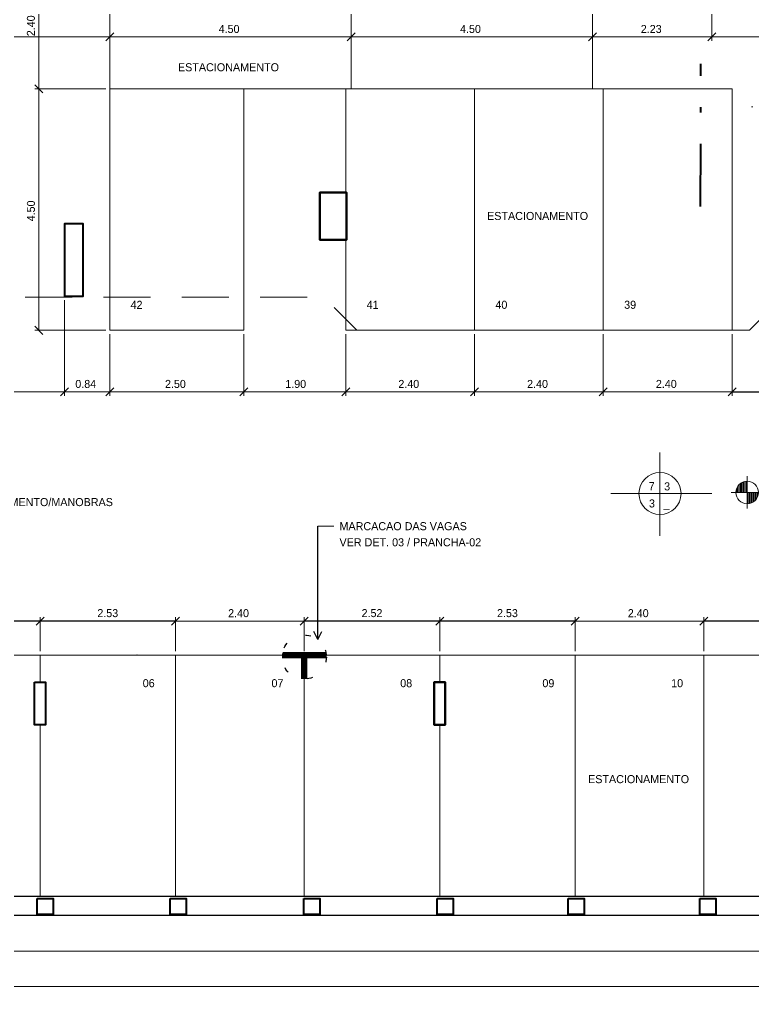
# Model space of a CAD drawing. Header units: metres. Extents: x -5.3 to 83.9, y -21.1 to 42.
# Drawn here: x 15.48 to 29.17, y 0.6 to 18.7 of the extents above; entities that cross this region are included whole.
import ezdxf
from ezdxf.enums import TextEntityAlignment as Align

# ---------------------------------------------------------------- set-up
doc = ezdxf.new("R2010")
doc.units = ezdxf.units.M
doc.header["$MEASUREMENT"] = 0
for name, pattern in [('DGN Style 1', [0.87779, 0.001461, -0.87633]), ('DGN Style 2', [1.46055, 0.87633, -0.58422]), ('DGN Style 4', [2.33834, 1.16844, -0.58422, 0.001461, -0.58422])]:
    doc.linetypes.add(name, pattern=pattern)
doc.layers.add('CONFIRMAR', color=220, linetype='Continuous')
for name, color, linetype, lineweight in [('Level 19', 7, 'Continuous', 0), ('Level 2', 7, 'Continuous', 0), ('Level 23', 7, 'Continuous', 0), ('Level 24', 7, 'Continuous', 0), ('Level 28', 7, 'Continuous', 0), ('Level 41', 7, 'Continuous', 0), ('Level 42', 7, 'Continuous', 0), ('Level 7', 7, 'Continuous', 0), ('Level 8', 7, 'Continuous', 0)]:
    doc.layers.add(name, color=color, linetype=linetype, lineweight=lineweight)
doc.styles.add('Style-CIVIL', font='CIVIL.shx')
doc.styles.add('Style-INTL_ENGINEERING', font='INTL_ENGINEERING.shx')
doc.dimstyles.get("Standard").update_dxf_attribs({"dimtxt": 0.18, "dimasz": 0.18, "dimexe": 0.18, "dimexo": 0.0625, "dimgap": 0.09, "dimtad": 0, "dimtih": 1, "dimtoh": 1, "dimdec": 4, "dimzin": 1, "dimdsep": 46, "dimtxsty": 'Standard', "dimcen": 0, "dimadec": 0, "dimazin": 0, "dimtfac": 1, "dimtdec": 4, "dimtofl": 0, "dimtmove": 0, "dimatfit": 3, "dimfxl": 0, "dimtolj": 1, "dimtzin": 1, "dimarcsym": 0})

# ---------------------------------------------------------------- blocks, each defined once
blk = doc.blocks.new('_Oblique')
at = {"color": 0, "linetype": 'ByBlock', "lineweight": -2}
blk.add_line((0.5, 0.5), (-0.5, -0.5), dxfattribs=at)
blk = doc.blocks.new('*D21')
at = {"layer": 'Defpoints', "color": 0, "linetype": 'Continuous', "lineweight": 13}
for p in [(28.241, 7.489), (28.241, 6.857), (30.765, 6.857)]:
    blk.add_point(p, dxfattribs=at)
at = {"layer": 'Level 23', "color": 2, "linetype": 'Continuous', "lineweight": 0}
for p, q in [((28.241, 6.931), (28.241, 7.563)), ((30.765, 6.931), (30.765, 7.563))]:
    blk.add_line(p, q, dxfattribs=at)
at = {"layer": 'Level 23', "color": 0, "linetype": 'Continuous', "lineweight": -2}
blk.add_line((30.765, 7.489), (28.241, 7.489), dxfattribs=at)
at = {"layer": 'Level 23', "color": 0, "linetype": 'Continuous', "lineweight": -2, "xscale": 0.14925, "yscale": 0.14925, "zscale": 0.14925, "rotation": 180}
blk.add_blockref('_Oblique', (28.241, 7.489), dxfattribs=at)
at = {"layer": 'Level 23', "color": 0, "linetype": 'Continuous', "lineweight": -2, "xscale": 0.14925, "yscale": 0.14925, "zscale": 0.14925}
blk.add_blockref('_Oblique', (30.765, 7.489), dxfattribs=at)
at = {"layer": 'Level 23', "color": 0, "linetype": 'Continuous', "lineweight": 0, "insert": (29.503, 7.638), "char_height": 0.1492, "attachment_point": 5, "style": 'Style-INTL_ENGINEERING'}
blk.add_mtext('2.52', dxfattribs=at)
blk = doc.blocks.new('*D22')
at = {"layer": 'Defpoints'}
for p in [(25.841, 7.489), (27.041, 7.489), (25.841, 6.857), (28.241, 6.857)]:
    blk.add_point(p, dxfattribs=at)
at = {"layer": 'Level 23', "color": 2, "linetype": 'Continuous', "lineweight": 0}
for p, q in [((25.767, 7.414), (25.916, 7.564)), ((25.841, 6.931), (25.841, 7.563)), ((28.241, 7.489), (25.841, 7.489)), ((28.316, 7.564), (28.167, 7.414)), ((28.241, 6.931), (28.241, 7.563))]:
    blk.add_line(p, q, dxfattribs=at)
at = {"layer": 'Level 23', "color": 2, "linetype": 'Continuous', "lineweight": 0, "style": 'Style-INTL_ENGINEERING'}
blk.add_text('2.40', height=0.1492, dxfattribs=at).set_placement((26.822, 7.638), align=Align.MIDDLE_LEFT)
blk = doc.blocks.new('*D23')
at = {"layer": 'Defpoints', "color": 0, "linetype": 'Continuous', "lineweight": 13}
for p in [(23.315, 7.489), (23.315, 6.857), (25.841, 6.857)]:
    blk.add_point(p, dxfattribs=at)
at = {"layer": 'Level 23', "color": 2, "linetype": 'Continuous', "lineweight": 0}
for p, q in [((23.315, 6.931), (23.315, 7.563)), ((25.841, 6.931), (25.841, 7.563))]:
    blk.add_line(p, q, dxfattribs=at)
at = {"layer": 'Level 23', "color": 0, "linetype": 'Continuous', "lineweight": -2}
blk.add_line((25.841, 7.489), (23.315, 7.489), dxfattribs=at)
at = {"layer": 'Level 23', "color": 0, "linetype": 'Continuous', "lineweight": -2, "xscale": 0.14925, "yscale": 0.14925, "zscale": 0.14925, "rotation": 180}
blk.add_blockref('_Oblique', (23.315, 7.489), dxfattribs=at)
at = {"layer": 'Level 23', "color": 0, "linetype": 'Continuous', "lineweight": -2, "xscale": 0.14925, "yscale": 0.14925, "zscale": 0.14925}
blk.add_blockref('_Oblique', (25.841, 7.489), dxfattribs=at)
at = {"layer": 'Level 23', "color": 0, "linetype": 'Continuous', "lineweight": 0, "insert": (24.578, 7.638), "char_height": 0.1492, "attachment_point": 5, "style": 'Style-INTL_ENGINEERING'}
blk.add_mtext('2.53', dxfattribs=at)
blk = doc.blocks.new('*D24')
at = {"layer": 'Defpoints', "color": 0, "linetype": 'Continuous', "lineweight": 13}
for p in [(20.791, 7.489), (20.791, 6.857), (23.315, 6.857)]:
    blk.add_point(p, dxfattribs=at)
at = {"layer": 'Level 23', "color": 2, "linetype": 'Continuous', "lineweight": 0}
for p, q in [((20.791, 6.931), (20.791, 7.563)), ((23.315, 6.931), (23.315, 7.563))]:
    blk.add_line(p, q, dxfattribs=at)
at = {"layer": 'Level 23', "color": 0, "linetype": 'Continuous', "lineweight": -2}
blk.add_line((23.315, 7.489), (20.791, 7.489), dxfattribs=at)
at = {"layer": 'Level 23', "color": 0, "linetype": 'Continuous', "lineweight": -2, "xscale": 0.14925, "yscale": 0.14925, "zscale": 0.14925, "rotation": 180}
blk.add_blockref('_Oblique', (20.791, 7.489), dxfattribs=at)
at = {"layer": 'Level 23', "color": 0, "linetype": 'Continuous', "lineweight": -2, "xscale": 0.14925, "yscale": 0.14925, "zscale": 0.14925}
blk.add_blockref('_Oblique', (23.315, 7.489), dxfattribs=at)
at = {"layer": 'Level 23', "color": 0, "linetype": 'Continuous', "lineweight": 0, "insert": (22.053, 7.638), "char_height": 0.1492, "attachment_point": 5, "style": 'Style-INTL_ENGINEERING'}
blk.add_mtext('2.52', dxfattribs=at)
blk = doc.blocks.new('*D25')
at = {"layer": 'Defpoints'}
for p in [(18.391, 7.489), (19.591, 7.489), (18.391, 6.857), (20.791, 6.857)]:
    blk.add_point(p, dxfattribs=at)
at = {"layer": 'Level 23', "color": 2, "linetype": 'Continuous', "lineweight": 0}
for p, q in [((18.317, 7.414), (18.466, 7.564)), ((18.391, 6.931), (18.391, 7.563)), ((20.791, 7.489), (18.391, 7.489)), ((20.866, 7.564), (20.717, 7.414)), ((20.791, 6.931), (20.791, 7.563))]:
    blk.add_line(p, q, dxfattribs=at)
at = {"layer": 'Level 23', "color": 2, "linetype": 'Continuous', "lineweight": 0, "style": 'Style-INTL_ENGINEERING'}
blk.add_text('2.40', height=0.1492, dxfattribs=at).set_placement((19.372, 7.638), align=Align.MIDDLE_LEFT)
blk = doc.blocks.new('*D26')
at = {"layer": 'Defpoints', "color": 0, "linetype": 'Continuous', "lineweight": 13}
for p in [(15.865, 7.489), (15.865, 6.857), (18.391, 6.857)]:
    blk.add_point(p, dxfattribs=at)
at = {"layer": 'Level 23', "color": 2, "linetype": 'Continuous', "lineweight": 0}
for p, q in [((15.865, 6.931), (15.865, 7.563)), ((18.391, 6.931), (18.391, 7.563))]:
    blk.add_line(p, q, dxfattribs=at)
at = {"layer": 'Level 23', "color": 0, "linetype": 'Continuous', "lineweight": -2}
blk.add_line((18.391, 7.489), (15.865, 7.489), dxfattribs=at)
at = {"layer": 'Level 23', "color": 0, "linetype": 'Continuous', "lineweight": -2, "xscale": 0.14925, "yscale": 0.14925, "zscale": 0.14925, "rotation": 180}
blk.add_blockref('_Oblique', (15.865, 7.489), dxfattribs=at)
at = {"layer": 'Level 23', "color": 0, "linetype": 'Continuous', "lineweight": -2, "xscale": 0.14925, "yscale": 0.14925, "zscale": 0.14925}
blk.add_blockref('_Oblique', (18.391, 7.489), dxfattribs=at)
at = {"layer": 'Level 23', "color": 0, "linetype": 'Continuous', "lineweight": 0, "insert": (17.128, 7.638), "char_height": 0.1492, "attachment_point": 5, "style": 'Style-INTL_ENGINEERING'}
blk.add_mtext('2.53', dxfattribs=at)
blk = doc.blocks.new('*D27')
at = {"layer": 'Defpoints', "color": 0, "linetype": 'Continuous', "lineweight": 13}
for p in [(13.341, 7.489), (13.341, 6.857), (15.865, 6.857)]:
    blk.add_point(p, dxfattribs=at)
at = {"layer": 'Level 23', "color": 2, "linetype": 'Continuous', "lineweight": 0}
for p, q in [((13.341, 6.931), (13.341, 7.563)), ((15.865, 6.931), (15.865, 7.563))]:
    blk.add_line(p, q, dxfattribs=at)
at = {"layer": 'Level 23', "color": 0, "linetype": 'Continuous', "lineweight": -2}
blk.add_line((15.865, 7.489), (13.341, 7.489), dxfattribs=at)
at = {"layer": 'Level 23', "color": 0, "linetype": 'Continuous', "lineweight": -2, "xscale": 0.14925, "yscale": 0.14925, "zscale": 0.14925, "rotation": 180}
blk.add_blockref('_Oblique', (13.341, 7.489), dxfattribs=at)
at = {"layer": 'Level 23', "color": 0, "linetype": 'Continuous', "lineweight": -2, "xscale": 0.14925, "yscale": 0.14925, "zscale": 0.14925}
blk.add_blockref('_Oblique', (15.865, 7.489), dxfattribs=at)
at = {"layer": 'Level 23', "color": 0, "linetype": 'Continuous', "lineweight": 0, "insert": (14.603, 7.638), "char_height": 0.1492, "attachment_point": 5, "style": 'Style-INTL_ENGINEERING'}
blk.add_mtext('2.52', dxfattribs=at)
blk = doc.blocks.new('*D47')
at = {"layer": 'Defpoints'}
for p in [(1.925, 2.007), (59.296, 2.007), (1.925, 0.679), (30.61, 0.679)]:
    blk.add_point(p, dxfattribs=at)
at = {"layer": 'Level 23', "color": 2, "linetype": 'Continuous', "lineweight": 0}
for p, q in [((1.925, 1.932), (1.925, 0.605)), ((59.296, 1.932), (59.296, 0.605)), ((1.85, 0.605), (2, 0.754)), ((59.371, 0.754), (59.221, 0.605)), ((59.296, 0.679), (1.925, 0.679))]:
    blk.add_line(p, q, dxfattribs=at)
at = {"layer": 'Level 23', "color": 2, "linetype": 'Continuous', "lineweight": 0, "style": 'Style-INTL_ENGINEERING'}
blk.add_text('57.37', height=0.1492, dxfattribs=at).set_placement((30.331, 0.828), align=Align.MIDDLE_LEFT)
blk = doc.blocks.new('*D49')
at = {"layer": 'Defpoints'}
for p in [(2.275, 2.007), (58.946, 2.007), (2.275, 1.338), (30.61, 1.338)]:
    blk.add_point(p, dxfattribs=at)
at = {"layer": 'Level 23', "color": 2, "linetype": 'Continuous', "lineweight": 0}
for p, q in [((2.275, 1.932), (2.275, 1.264)), ((58.946, 1.932), (58.946, 1.264)), ((2.2, 1.264), (2.35, 1.413)), ((58.946, 1.338), (2.275, 1.338)), ((59.021, 1.413), (58.871, 1.264))]:
    blk.add_line(p, q, dxfattribs=at)
at = {"layer": 'Level 23', "color": 2, "linetype": 'Continuous', "lineweight": 0, "style": 'Style-INTL_ENGINEERING'}
blk.add_text('56.67', height=0.1492, dxfattribs=at).set_placement((30.323, 1.487), align=Align.MIDDLE_LEFT)
blk = doc.blocks.new('*U87')
at = {"layer": 'Level 28', "color": 131, "linetype": 'Continuous', "lineweight": 13}
for p, q in [((-1.58, 0), (-1.58, 0.182)), ((-1.557, 0), (-1.558, 0.193)), ((-1.535, -0.001), (-1.535, 0.2)), ((-1.512, 0), (-1.512, 0.207)), ((-1.49, 0), (-1.49, 0.21)), ((-1.476, -0.3), (-1.476, 0.3)), ((-1.67, 0), (-1.67, 0.081)), ((-1.649, 0), (-1.648, 0.121)), ((-1.625, 0), (-1.625, 0.149)), ((-1.603, -0.001), (-1.602, 0.167)), ((-1.283, -0.081), (-1.283, 0)), ((-1.777, 0), (1.777, -0.001)), ((-1.464, -0.209), (-1.463, 0)), ((-1.44, -0.207), (-1.44, 0)), ((-1.418, -0.201), (-1.418, 0)), ((-1.395, -0.193), (-1.395, 0)), ((-1.373, -0.182), (-1.373, 0)), ((-1.351, -0.167), (-1.35, 0)), ((-1.328, -0.147), (-1.328, 0)), ((-1.306, -0.12), (-1.306, 0))]:
    blk.add_line(p, q, dxfattribs=at)
blk.add_circle((-1.477, -0.001), 0.21, dxfattribs=at)
at = {"layer": 'Level 28', "color": 131, "linetype": 'Continuous', "lineweight": 13, "style": 'Style-INTL_ENGINEERING'}
for s, height, p in [('NIVEL SUBSOLO INFERIOR', 0.14999, (1.61, 0.127)), ('-', 0.15, (-0.991, -0.146)), ('4,46m', 0.15, (-0.125, -0.137))]:
    blk.add_text(s, height=height, rotation=0.0007, dxfattribs=at).set_placement(p, align=Align.MIDDLE_RIGHT)
blk = doc.blocks.new('*D120')
at = {"layer": 'Defpoints'}
for p in [(16.32, 13.545), (10.39, 13.13), (13.355, 11.761), (16.32, 11.761)]:
    blk.add_point(p, dxfattribs=at)
at = {"layer": 'Level 23', "color": 2, "linetype": 'Continuous', "lineweight": 0}
for p, q in [((16.32, 13.47), (16.32, 11.687)), ((10.39, 13.055), (10.39, 11.687)), ((10.315, 11.686), (10.464, 11.835)), ((16.394, 11.835), (16.245, 11.686)), ((10.39, 11.761), (16.32, 11.761))]:
    blk.add_line(p, q, dxfattribs=at)
at = {"layer": 'Level 23', "color": 2, "linetype": 'Continuous', "lineweight": 0, "style": 'Style-INTL_ENGINEERING'}
blk.add_text('5.93', height=0.1492, dxfattribs=at).set_placement((13.141, 11.91), align=Align.MIDDLE_LEFT)
blk = doc.blocks.new('*D121')
at = {"layer": 'Defpoints'}
for p in [(16.32, 13.545), (17.164, 12.909), (16.742, 11.761), (17.164, 11.761)]:
    blk.add_point(p, dxfattribs=at)
at = {"layer": 'Level 23', "color": 2, "linetype": 'Continuous', "lineweight": 0}
for p, q in [((16.32, 13.47), (16.32, 11.687)), ((17.164, 12.835), (17.164, 11.687)), ((16.245, 11.686), (16.394, 11.835)), ((17.239, 11.835), (17.09, 11.686)), ((16.32, 11.761), (17.164, 11.761))]:
    blk.add_line(p, q, dxfattribs=at)
at = {"layer": 'Level 23', "color": 2, "linetype": 'Continuous', "lineweight": 0, "style": 'Style-INTL_ENGINEERING'}
blk.add_text('0.84', height=0.1492, dxfattribs=at).set_placement((16.523, 11.91), align=Align.MIDDLE_LEFT)
blk = doc.blocks.new('*D122')
at = {"layer": 'Defpoints'}
for p in [(17.164, 12.909), (19.664, 12.909), (18.414, 11.761), (19.664, 11.761)]:
    blk.add_point(p, dxfattribs=at)
at = {"layer": 'Level 23', "color": 2, "linetype": 'Continuous', "lineweight": 0}
for p, q in [((17.164, 12.835), (17.164, 11.687)), ((19.664, 12.835), (19.664, 11.687)), ((17.09, 11.686), (17.239, 11.835)), ((19.739, 11.835), (19.59, 11.686)), ((17.164, 11.761), (19.664, 11.761))]:
    blk.add_line(p, q, dxfattribs=at)
at = {"layer": 'Level 23', "color": 2, "linetype": 'Continuous', "lineweight": 0, "style": 'Style-INTL_ENGINEERING'}
blk.add_text('2.50', height=0.1492, dxfattribs=at).set_placement((18.195, 11.91), align=Align.MIDDLE_LEFT)
blk = doc.blocks.new('*D123')
at = {"layer": 'Defpoints'}
for p in [(19.664, 12.909), (21.565, 12.909), (20.614, 11.761), (21.565, 11.761)]:
    blk.add_point(p, dxfattribs=at)
at = {"layer": 'Level 23', "color": 2, "linetype": 'Continuous', "lineweight": 0}
for p, q in [((19.664, 12.835), (19.664, 11.687)), ((21.565, 12.835), (21.565, 11.687)), ((19.59, 11.686), (19.739, 11.835)), ((21.639, 11.835), (21.49, 11.686)), ((19.664, 11.761), (21.565, 11.761))]:
    blk.add_line(p, q, dxfattribs=at)
at = {"layer": 'Level 23', "color": 2, "linetype": 'Continuous', "lineweight": 0, "style": 'Style-INTL_ENGINEERING'}
blk.add_text('1.90', height=0.1492, dxfattribs=at).set_placement((20.437, 11.91), align=Align.MIDDLE_LEFT)
blk = doc.blocks.new('*D124')
at = {"layer": 'Defpoints'}
for p in [(21.565, 12.909), (23.965, 12.909), (22.765, 11.761), (23.965, 11.761)]:
    blk.add_point(p, dxfattribs=at)
at = {"layer": 'Level 23', "color": 2, "linetype": 'Continuous', "lineweight": 0}
for p, q in [((21.565, 12.835), (21.565, 11.687)), ((23.965, 12.835), (23.965, 11.687)), ((21.49, 11.686), (21.639, 11.835)), ((24.039, 11.835), (23.89, 11.686)), ((21.565, 11.761), (23.965, 11.761))]:
    blk.add_line(p, q, dxfattribs=at)
at = {"layer": 'Level 23', "color": 2, "linetype": 'Continuous', "lineweight": 0, "style": 'Style-INTL_ENGINEERING'}
blk.add_text('2.40', height=0.1492, dxfattribs=at).set_placement((22.545, 11.91), align=Align.MIDDLE_LEFT)
blk = doc.blocks.new('*D125')
at = {"layer": 'Defpoints'}
for p in [(23.965, 12.909), (26.365, 12.909), (25.165, 11.761), (26.365, 11.761)]:
    blk.add_point(p, dxfattribs=at)
at = {"layer": 'Level 23', "color": 2, "linetype": 'Continuous', "lineweight": 0}
for p, q in [((23.965, 12.835), (23.965, 11.687)), ((26.365, 12.835), (26.365, 11.687)), ((23.89, 11.686), (24.039, 11.835)), ((26.439, 11.835), (26.29, 11.686)), ((23.965, 11.761), (26.365, 11.761))]:
    blk.add_line(p, q, dxfattribs=at)
at = {"layer": 'Level 23', "color": 2, "linetype": 'Continuous', "lineweight": 0, "style": 'Style-INTL_ENGINEERING'}
blk.add_text('2.40', height=0.1492, dxfattribs=at).set_placement((24.945, 11.91), align=Align.MIDDLE_LEFT)
blk = doc.blocks.new('*D126')
at = {"layer": 'Defpoints'}
for p in [(26.365, 12.909), (28.765, 12.909), (27.565, 11.761), (28.765, 11.761)]:
    blk.add_point(p, dxfattribs=at)
at = {"layer": 'Level 23', "color": 2, "linetype": 'Continuous', "lineweight": 0}
for p, q in [((26.365, 12.835), (26.365, 11.687)), ((28.765, 12.835), (28.765, 11.687)), ((26.29, 11.686), (26.439, 11.835)), ((28.839, 11.835), (28.69, 11.686)), ((26.365, 11.761), (28.765, 11.761))]:
    blk.add_line(p, q, dxfattribs=at)
at = {"layer": 'Level 23', "color": 2, "linetype": 'Continuous', "lineweight": 0, "style": 'Style-INTL_ENGINEERING'}
blk.add_text('2.40', height=0.1492, dxfattribs=at).set_placement((27.345, 11.91), align=Align.MIDDLE_LEFT)
blk = doc.blocks.new('*D127')
at = {"layer": 'Defpoints', "color": 0, "linetype": 'Continuous', "lineweight": 13}
for p in [(28.765, 12.909), (31, 12.909), (31, 11.761)]:
    blk.add_point(p, dxfattribs=at)
at = {"layer": 'Level 23', "color": 2, "linetype": 'Continuous', "lineweight": 0}
for p, q in [((28.765, 12.835), (28.765, 11.687)), ((31, 12.835), (31, 11.687))]:
    blk.add_line(p, q, dxfattribs=at)
at = {"layer": 'Level 23', "color": 0, "linetype": 'Continuous', "lineweight": -2}
blk.add_line((28.765, 11.761), (31, 11.761), dxfattribs=at)
at = {"layer": 'Level 23', "color": 0, "linetype": 'Continuous', "lineweight": -2, "xscale": 0.14925, "yscale": 0.14925, "zscale": 0.14925, "rotation": 180}
blk.add_blockref('_Oblique', (28.765, 11.761), dxfattribs=at)
at = {"layer": 'Level 23', "color": 0, "linetype": 'Continuous', "lineweight": -2, "xscale": 0.14925, "yscale": 0.14925, "zscale": 0.14925}
blk.add_blockref('_Oblique', (31, 11.761), dxfattribs=at)
at = {"layer": 'Level 23', "color": 0, "linetype": 'Continuous', "lineweight": 0, "insert": (29.882, 11.91), "char_height": 0.1492, "attachment_point": 5, "style": 'Style-INTL_ENGINEERING'}
blk.add_mtext('2.24', dxfattribs=at)
blk = doc.blocks.new('*D184')
at = {"layer": 'Defpoints'}
for p in [(28.39, 19.389), (32.64, 19.389), (28.39, 18.377), (30.515, 18.377)]:
    blk.add_point(p, dxfattribs=at)
at = {"layer": 'Level 23', "color": 2, "linetype": 'Continuous', "lineweight": 0}
for p, q in [((28.39, 19.315), (28.39, 18.302)), ((32.64, 19.315), (32.64, 18.302)), ((28.315, 18.302), (28.464, 18.451)), ((32.64, 18.377), (28.39, 18.377)), ((32.714, 18.451), (32.565, 18.302))]:
    blk.add_line(p, q, dxfattribs=at)
at = {"layer": 'Level 23', "color": 2, "linetype": 'Continuous', "lineweight": 0, "style": 'Style-INTL_ENGINEERING'}
blk.add_text('4.25', height=0.1492, dxfattribs=at).set_placement((30.302, 18.525), align=Align.MIDDLE_LEFT)
blk = doc.blocks.new('*D185')
at = {"layer": 'Defpoints'}
for p in [(28.39, 19.389), (26.164, 18.377), (27.277, 18.377), (26.164, 17.409)]:
    blk.add_point(p, dxfattribs=at)
at = {"layer": 'Level 23', "color": 2, "linetype": 'Continuous', "lineweight": 0}
for p, q in [((28.39, 19.315), (28.39, 18.302)), ((26.09, 18.302), (26.239, 18.451)), ((26.164, 17.483), (26.164, 18.451)), ((28.39, 18.377), (26.164, 18.377)), ((28.464, 18.451), (28.315, 18.302))]:
    blk.add_line(p, q, dxfattribs=at)
at = {"layer": 'Level 23', "color": 2, "linetype": 'Continuous', "lineweight": 0, "style": 'Style-INTL_ENGINEERING'}
blk.add_text('2.23', height=0.1492, dxfattribs=at).set_placement((27.064, 18.525), align=Align.MIDDLE_LEFT)
blk = doc.blocks.new('*D186')
at = {"layer": 'Defpoints'}
for p in [(21.664, 18.377), (23.914, 18.377), (21.664, 17.409), (26.164, 17.409)]:
    blk.add_point(p, dxfattribs=at)
at = {"layer": 'Level 23', "color": 2, "linetype": 'Continuous', "lineweight": 0}
for p, q in [((21.59, 18.302), (21.739, 18.451)), ((21.664, 17.483), (21.664, 18.451)), ((26.164, 18.377), (21.664, 18.377)), ((26.239, 18.451), (26.09, 18.302)), ((26.164, 17.483), (26.164, 18.451))]:
    blk.add_line(p, q, dxfattribs=at)
at = {"layer": 'Level 23', "color": 2, "linetype": 'Continuous', "lineweight": 0, "style": 'Style-INTL_ENGINEERING'}
blk.add_text('4.50', height=0.1492, dxfattribs=at).set_placement((23.695, 18.525), align=Align.MIDDLE_LEFT)
blk = doc.blocks.new('*D187')
at = {"layer": 'Defpoints'}
for p in [(17.164, 18.377), (19.414, 18.377), (17.164, 17.409), (21.664, 17.409)]:
    blk.add_point(p, dxfattribs=at)
at = {"layer": 'Level 23', "color": 2, "linetype": 'Continuous', "lineweight": 0}
for p, q in [((17.09, 18.302), (17.239, 18.451)), ((17.164, 17.483), (17.164, 18.451)), ((21.664, 18.377), (17.164, 18.377)), ((21.739, 18.451), (21.59, 18.302)), ((21.664, 17.483), (21.664, 18.451))]:
    blk.add_line(p, q, dxfattribs=at)
at = {"layer": 'Level 23', "color": 2, "linetype": 'Continuous', "lineweight": 0, "style": 'Style-INTL_ENGINEERING'}
blk.add_text('4.50', height=0.1492, dxfattribs=at).set_placement((19.195, 18.525), align=Align.MIDDLE_LEFT)
blk = doc.blocks.new('*D188')
at = {"layer": 'Defpoints'}
for p in [(10.39, 18.377), (13.777, 18.377), (10.39, 17.63), (17.164, 17.409)]:
    blk.add_point(p, dxfattribs=at)
at = {"layer": 'Level 23', "color": 2, "linetype": 'Continuous', "lineweight": 0}
for p, q in [((10.315, 18.302), (10.464, 18.451)), ((10.39, 17.704), (10.39, 18.451)), ((17.164, 18.377), (10.39, 18.377)), ((17.239, 18.451), (17.09, 18.302)), ((17.164, 17.483), (17.164, 18.451))]:
    blk.add_line(p, q, dxfattribs=at)
at = {"layer": 'Level 23', "color": 2, "linetype": 'Continuous', "lineweight": 0, "style": 'Style-INTL_ENGINEERING'}
blk.add_text('6.77', height=0.1492, dxfattribs=at).set_placement((13.56, 18.525), align=Align.MIDDLE_LEFT)
blk = doc.blocks.new('*D199')
at = {"layer": 'Defpoints'}
for p in [(17.164, 19.809), (15.844, 18.609), (15.844, 17.409), (17.164, 17.409)]:
    blk.add_point(p, dxfattribs=at)
at = {"layer": 'Level 23', "color": 2, "linetype": 'Continuous', "lineweight": 0}
for p, q in [((15.769, 19.884), (15.918, 19.734)), ((17.09, 19.809), (15.769, 19.809)), ((15.844, 19.809), (15.844, 17.409)), ((15.918, 17.334), (15.769, 17.484)), ((17.09, 17.409), (15.769, 17.409))]:
    blk.add_line(p, q, dxfattribs=at)
at = {"layer": 'Level 23', "color": 2, "linetype": 'Continuous', "lineweight": 0, "style": 'Style-INTL_ENGINEERING'}
blk.add_text('2.40', height=0.1492, rotation=89.9997, dxfattribs=at).set_placement((15.695, 18.39), align=Align.MIDDLE_LEFT)
blk = doc.blocks.new('*D200')
at = {"layer": 'Defpoints'}
for p in [(17.164, 17.409), (15.843, 15.159), (15.843, 12.909), (17.164, 12.909)]:
    blk.add_point(p, dxfattribs=at)
at = {"layer": 'Level 23', "color": 2, "linetype": 'Continuous', "lineweight": 0}
for p, q in [((15.769, 17.484), (15.918, 17.334)), ((17.09, 17.409), (15.769, 17.409)), ((15.843, 17.409), (15.843, 12.909)), ((15.918, 12.834), (15.769, 12.984)), ((17.09, 12.909), (15.769, 12.909))]:
    blk.add_line(p, q, dxfattribs=at)
at = {"layer": 'Level 23', "color": 2, "linetype": 'Continuous', "lineweight": 0, "style": 'Style-INTL_ENGINEERING'}
blk.add_text('4.50', height=0.1492, rotation=89.9997, dxfattribs=at).set_placement((15.695, 14.94), align=Align.MIDDLE_LEFT)
blk = doc.blocks.new('*U226')
at = {"layer": 'Level 28', "color": 2, "linetype": 'DGN Style 4', "lineweight": 40}
blk.add_line((-0.088, 1.75), (-0.085, 4.41), dxfattribs=at)
blk = doc.blocks.new('*U228')
at = {"layer": 'Level 24', "color": 30, "linetype": 'Continuous', "lineweight": 0}
for p, q in [((-0.113, 0.896), (0.112, 0.896)), ((-0.113, 0.866), (0.112, 0.866)), ((-0.113, 0.836), (0.112, 0.836)), ((-0.113, 0.806), (0.112, 0.806)), ((-0.113, 0.776), (0.112, 0.776)), ((-0.113, 0.746), (0.112, 0.746)), ((-0.113, 0.716), (0.112, 0.716)), ((-0.113, 0.686), (0.112, 0.686)), ((-0.113, 0.656), (0.112, 0.656)), ((-0.113, 0.626), (0.112, 0.626)), ((-0.113, 0.596), (0.112, 0.596)), ((-0.113, 0.566), (0.112, 0.566)), ((-0.113, 0.536), (0.112, 0.536)), ((-0.113, 0.506), (0.112, 0.506)), ((-0.113, 0.476), (0.112, 0.476)), ((-0.112, 0.446), (0.112, 0.446)), ((-0.113, 0.416), (0.112, 0.416)), ((-0.917, 0.033), (-0.917, -0.124)), ((-0.886, 0.033), (-0.886, -0.192)), ((-0.857, 0.033), (-0.857, -0.192)), ((-0.827, 0.033), (-0.827, -0.192)), ((-0.797, 0.033), (-0.796, -0.192)), ((-0.767, 0.033), (-0.767, -0.192)), ((-0.736, 0.033), (-0.736, -0.192)), ((-0.707, 0.033), (-0.707, -0.192)), ((-0.677, 0.033), (-0.677, -0.192)), ((-0.647, 0.033), (-0.647, -0.192)), ((-0.617, 0.033), (-0.617, -0.192)), ((-0.586, 0.033), (-0.586, -0.192)), ((-0.557, 0.033), (-0.557, -0.192)), ((-0.527, 0.033), (-0.527, -0.192)), ((-0.497, 0.033), (-0.496, -0.192)), ((-0.467, 0.033), (-0.467, -0.192)), ((-0.436, 0.033), (-0.436, -0.192)), ((-0.407, 0.033), (-0.407, -0.192)), ((-0.377, 0.033), (-0.377, -0.192)), ((-0.347, 0.033), (-0.346, -0.192)), ((-0.317, 0.033), (-0.317, -0.192)), ((-0.286, 0.033), (-0.286, -0.192)), ((-0.257, 0.033), (-0.257, -0.192)), ((-0.227, 0.033), (-0.227, -0.192)), ((-0.197, 0.033), (-0.196, -0.192)), ((-0.167, 0.033), (-0.167, -0.192)), ((-0.136, 0.033), (-0.136, -0.192)), ((-0.113, 0.356), (0.112, 0.356)), ((-0.113, 0.326), (0.112, 0.326)), ((-0.113, 0.086), (0.112, 0.086)), ((-0.113, 0.056), (0.112, 0.056)), ((-0.113, 0.386), (0.112, 0.386)), ((-0.113, 0.296), (0.112, 0.296)), ((-0.113, 0.266), (0.112, 0.266)), ((-0.113, 0.236), (0.112, 0.236)), ((-0.113, 0.206), (0.112, 0.206)), ((-0.113, 0.176), (0.112, 0.176)), ((-0.113, 0.146), (0.112, 0.146)), ((-0.113, 0.116), (0.112, 0.116)), ((-0.107, 0.033), (-0.107, -0.192)), ((-0.077, 0.033), (-0.077, -0.192)), ((-0.046, 0.033), (-0.046, -0.192)), ((-0.017, 0.033), (-0.017, -0.192)), ((0.014, 0.033), (0.014, -0.192)), ((0.043, 0.033), (0.043, -0.192)), ((0.073, 0.033), (0.073, -0.192)), ((0.103, 0.033), (0.104, -0.192)), ((0.133, 0.033), (0.133, -0.192)), ((0.164, 0.033), (0.164, -0.192)), ((0.193, 0.033), (0.193, -0.192)), ((0.223, 0.033), (0.223, -0.192)), ((0.253, 0.033), (0.254, -0.192)), ((0.283, 0.033), (0.283, -0.192)), ((0.313, 0.033), (0.314, -0.192)), ((0.343, 0.033), (0.343, -0.192)), ((0.373, 0.033), (0.373, -0.192)), ((0.403, 0.033), (0.404, -0.192)), ((0.433, 0.033), (0.433, -0.192)), ((0.464, 0.033), (0.464, -0.192)), ((0.493, 0.033), (0.493, -0.192)), ((0.523, 0.033), (0.523, -0.192)), ((0.553, 0.033), (0.554, -0.192)), ((0.583, 0.033), (0.583, -0.192)), ((0.614, 0.033), (0.614, -0.192)), ((0.643, 0.033), (0.643, -0.192)), ((0.673, 0.033), (0.673, -0.192)), ((0.703, 0.033), (0.704, -0.192)), ((0.733, 0.033), (0.733, -0.192)), ((0.764, 0.033), (0.764, -0.192)), ((0.793, 0.033), (0.793, -0.192)), ((0.823, 0.033), (0.823, -0.192)), ((0.853, 0.033), (0.854, -0.192)), ((0.883, 0.033), (0.883, -0.192)), ((0.914, 0.033), (0.914, -0.145))]:
    blk.add_line(p, q, dxfattribs=at)
at = {"layer": 'Level 24', "color": 30, "linetype": 'Continuous', "lineweight": 0, "flags": 128}
for points in [[(-0.113, 0.918), (-0.113, 0.033), (0.112, 0.033), (0.112, 0.918)], [(-0.924, 0.033), (0.924, 0.033)], [(0.905, -0.192), (-0.905, -0.192)]]:
    blk.add_lwpolyline(points, dxfattribs=at)
at = {"layer": 'Level 24', "color": 7, "linetype": 'DGN Style 1', "lineweight": 30}
blk.add_circle((0, 0), 0.925, dxfattribs=at)
blk = doc.blocks.new('TerminatorOpen')
at = {"color": 0, "linetype": 'ByBlock', "lineweight": -2}
for q in [(-1, 0.5), (-1, 0), (-1, -0.5)]:
    blk.add_line((0, 0), q, dxfattribs=at)

msp = doc.modelspace()

# ---------------------------------------------------------------- linework, layer by layer
at = {"layer": 'CONFIRMAR', "linetype": 'Continuous', "lineweight": 13}
msp.add_line((27.848, 9.868), (27.849, 9.87), dxfattribs=at)
at = {"layer": 'Level 19', "color": 172, "linetype": 'Continuous', "lineweight": 0}
msp.add_line((29.15, 17.074), (29.125, 17.074), dxfattribs=at)
at = {"layer": 'Level 2', "color": 7, "linetype": 'Continuous', "lineweight": 0}
msp.add_point((17.673, 6.857), dxfattribs=at)
msp.add_point((17.673, 6.857), dxfattribs=at)
at = {"layer": 'Level 24', "color": 2, "linetype": 'Continuous', "lineweight": 13}
for p, q in [((27.42, 9.078), (27.42, 10.632)), ((26.505, 9.868), (28.388, 9.868))]:
    msp.add_line(p, q, dxfattribs=at)
at = {"layer": 'Level 24', "color": 2, "linetype": 'Continuous', "lineweight": 0}
msp.add_line((21.044, 9.259), (21.344, 9.259), dxfattribs=at)
at = {"layer": 'Level 24', "color": 2, "linetype": 'Continuous', "lineweight": 13}
msp.add_circle((27.421, 9.867), 0.392, dxfattribs=at)
at = {"layer": 'Level 41', "color": 91, "linetype": 'Continuous', "lineweight": 40, "flags": 128}
for points in [[(21.08, 15.475), (21.58, 15.475), (21.58, 14.595), (21.08, 14.595)], [(16.32, 13.545), (16.67, 13.545), (16.67, 14.895), (16.32, 14.895)], [(15.765, 6.355), (15.965, 6.355), (15.965, 5.555), (15.765, 5.555)], [(23.215, 6.355), (23.415, 6.355), (23.415, 5.555), (23.215, 5.555)]]:
    msp.add_lwpolyline(points, close=True, dxfattribs=at)
at = {"layer": 'Level 42', "color": 2, "linetype": 'Continuous', "lineweight": 40, "flags": 128}
for points in [[(21.08, 14.595), (21.58, 14.595), (21.58, 15.475), (21.08, 15.475)], [(16.67, 14.895), (16.32, 14.895), (16.32, 13.545), (16.67, 13.545)], [(15.765, 6.355), (15.965, 6.355), (15.965, 5.555), (15.765, 5.555)], [(23.415, 6.355), (23.215, 6.355), (23.215, 5.555), (23.415, 5.555)], [(15.81, 2.32), (16.11, 2.32), (16.11, 2.02), (15.81, 2.02)], [(18.291, 2.32), (18.591, 2.32), (18.591, 2.02), (18.291, 2.02)], [(20.78, 2.32), (21.08, 2.32), (21.08, 2.02), (20.78, 2.02)], [(23.265, 2.32), (23.565, 2.32), (23.565, 2.02), (23.265, 2.02)], [(25.71, 2.32), (26.01, 2.32), (26.01, 2.02), (25.71, 2.02)], [(28.165, 2.32), (28.465, 2.32), (28.465, 2.02), (28.165, 2.02)]]:
    msp.add_lwpolyline(points, close=True, dxfattribs=at)
at = {"layer": 'Level 7', "color": 7, "linetype": 'Continuous', "lineweight": 30}
msp.add_line((58.86, 2.357), (10.988, 2.357), dxfattribs=at)
at = {"layer": 'Level 7', "color": 7, "linetype": 'Continuous', "lineweight": 30, "flags": 128}
msp.add_lwpolyline([(59.296, 2.007), (1.925, 2.007), (2.314, 30.204)], dxfattribs=at)
at = {"layer": 'Level 8', "color": 7, "linetype": 'DGN Style 2', "lineweight": 0, "flags": 128}
msp.add_lwpolyline([(33.725, 21.939), (38.035, 21.939), (38.035, 22.689), (46.865, 22.689), (46.865, 21.289), (50.625, 21.289), (50.625, 14.579), (49.925, 14.579), (49.925, 14.079), (49.375, 13.529), (39.847, 13.529), (39.227, 12.909), (31.911, 12.909), (31.694, 13.126), (29.305, 13.126), (29.088, 12.909), (21.772, 12.909), (21.152, 13.529), (11.625, 13.529), (11.075, 14.079), (11.075, 14.579), (10.375, 14.579), (10.375, 21.289), (14.135, 21.289), (14.135, 22.689), (22.965, 22.689), (22.965, 21.939), (27.274, 21.939), (27.274, 26.725), (33.724, 26.725), (33.725, 21.939)], dxfattribs=at)
at = {"layer": 'Level 8', "color": 7, "linetype": 'Continuous', "lineweight": 13, "flags": 128}
for points in [[(17.164, 19.809), (17.164, 17.409), (21.664, 17.409), (21.664, 19.809)], [(21.664, 19.809), (21.664, 17.409), (26.164, 17.409), (26.164, 19.809)], [(19.664, 17.409), (17.164, 17.409), (17.164, 12.909), (19.664, 12.909)], [(23.965, 17.409), (21.565, 17.409), (21.565, 12.909), (23.965, 12.909)], [(26.365, 17.409), (23.965, 17.409), (23.965, 12.909), (26.365, 12.909)], [(28.765, 17.409), (26.365, 17.409), (26.365, 12.909), (28.765, 12.909)], [(20.791, 6.857), (18.391, 6.857), (18.391, 2.357), (20.791, 2.357)], [(28.241, 6.857), (25.841, 6.857), (25.841, 2.357), (28.241, 2.357)]]:
    msp.add_lwpolyline(points, close=True, dxfattribs=at)
for points in [[(15.865, 6.355), (15.865, 6.857), (13.341, 6.857), (13.341, 2.357), (15.865, 2.357), (15.865, 5.555)], [(15.865, 5.555), (15.865, 2.357), (18.391, 2.357), (18.391, 6.857), (15.865, 6.857), (15.865, 6.355)], [(23.315, 6.355), (23.315, 6.857), (20.791, 6.857), (20.791, 2.357), (23.315, 2.357), (23.315, 5.555)], [(23.315, 5.555), (23.315, 2.357), (25.841, 2.357), (25.841, 6.857), (23.315, 6.857), (23.315, 6.355)], [(30.765, 6.355), (30.765, 6.857), (28.241, 6.857), (28.241, 2.357), (30.765, 2.357), (30.765, 5.555)]]:
    msp.add_lwpolyline(points, dxfattribs=at)

# ---------------------------------------------------------------- block references
at = {"layer": 'Level 24', "color": 7, "linetype": 'DGN Style 1', "lineweight": 30, "xscale": 0.4443999482362004, "yscale": 0.4443999482362004, "zscale": 0.4443999482362004, "rotation": 180.0024014828878}
msp.add_blockref('*U228', (20.791, 6.821), dxfattribs=at)
at = {"layer": 'Level 28', "color": 2, "linetype": 'Continuous', "lineweight": 30}
msp.add_blockref('*U226', (28.267, 13.464), dxfattribs=at)
at = {"layer": 'Level 28', "color": 131, "linetype": 'Continuous', "lineweight": 13}
msp.add_blockref('*U87', (30.522, 9.889), dxfattribs=at)

# ---------------------------------------------------------------- texts
at = {"layer": 'Level 24', "color": 2, "linetype": 'Continuous', "lineweight": 13, "style": 'Style-INTL_ENGINEERING'}
for s, p in [('7', (27.211, 9.93)), ('3', (27.499, 9.926)), ('3', (27.216, 9.608)), ('_', (27.486, 9.608))]:
    msp.add_text(s, height=0.15, dxfattribs=at).set_placement(p)
at = {"layer": 'Level 24', "color": 2, "linetype": 'Continuous', "lineweight": 13, "char_height": 0.15}
for s, insert, attachment_point, line_spacing_factor, style in [('ESTACIONAMENTO\\P', (19.378, 17.81), 5, 1.200006, 'Style-INTL_ENGINEERING'), ('ESTACIONAMENTO\\P', (25.14, 15.039), 5, 1.200006, 'Style-INTL_ENGINEERING'), ('42\\P', (17.664, 13.384), 5, 1.200006, 'Style-INTL_ENGINEERING'), ('41\\P', (22.065, 13.384), 5, 1.200006, 'Style-INTL_ENGINEERING'), ('40\\P', (24.465, 13.384), 5, 1.200006, 'Style-INTL_ENGINEERING'), ('39\\P', (26.865, 13.384), 5, 1.200006, 'Style-INTL_ENGINEERING'), ('ROLAMENTO/MANOBRAS\\P', (15.987, 9.707), 5, 1.200006, 'Style-INTL_ENGINEERING'), ('MARCACAO DAS VAGAS\\PVER DET. 03 / PRANCHA-02\\P', (21.447, 9.334), 1, 1.2, 'Style-CIVIL'), ('06\\P', (17.891, 6.332), 5, 1.200006, 'Style-INTL_ENGINEERING'), ('07\\P', (20.291, 6.332), 5, 1.200006, 'Style-INTL_ENGINEERING'), ('08\\P', (22.691, 6.332), 5, 1.200006, 'Style-INTL_ENGINEERING'), ('09\\P', (25.341, 6.332), 5, 1.200006, 'Style-INTL_ENGINEERING'), ('10\\P', (27.741, 6.332), 5, 1.200006, 'Style-INTL_ENGINEERING'), ('ESTACIONAMENTO\\P', (27.022, 4.544), 5, 1.200006, 'Style-INTL_ENGINEERING')]:
    msp.add_mtext(s, dxfattribs=dict(at, insert=insert, attachment_point=attachment_point, line_spacing_factor=line_spacing_factor, style=style))

# ---------------------------------------------------------------- dimensions: what is measured, and where the dimension line sits
at = {"layer": 'Level 23', "color": 2, "linetype": 'Continuous', "lineweight": 0}
for base, p1, p2, angle, override, picture, middle in [((15.844, 17.409), (17.164, 19.809), (17.164, 17.409), 269.9997, {"dimtxt": 0.14925, "dimasz": 0.14925, "dimexe": 0.07425, "dimexo": 0.07425, "dimgap": 0.07425, "dimtad": 1, "dimtih": 0, "dimtoh": 0, "dimdec": 2, "dimzin": 7, "dimtxsty": 'Style-INTL_ENGINEERING', "dimblk": 'Oblique', "dimclre": 2, "dimtdec": 2, "dimatfit": 1, "dimtolj": 0, "dimtzin": 7, "dimlwe": 0}, '*D199', (15.844, 18.609)), ((26.164, 18.377), (28.39, 19.389), (26.164, 17.409), 180, {"dimtxt": 0.14925, "dimasz": 0.14925, "dimexe": 0.07425, "dimexo": 0.07425, "dimgap": 0.07425, "dimtad": 1, "dimtih": 0, "dimtoh": 0, "dimdec": 2, "dimzin": 7, "dimtxsty": 'Style-INTL_ENGINEERING', "dimblk": 'Oblique', "dimclre": 2, "dimtdec": 2, "dimatfit": 1, "dimtolj": 0, "dimtzin": 7, "dimlwe": 0}, '*D185', (27.277, 18.377)), ((28.39, 18.377), (32.64, 19.389), (28.39, 19.389), 180, {"dimtxt": 0.14925, "dimasz": 0.14925, "dimexe": 0.07425, "dimexo": 0.07425, "dimgap": 0.07425, "dimtad": 1, "dimtih": 0, "dimtoh": 0, "dimdec": 2, "dimzin": 7, "dimtxsty": 'Style-INTL_ENGINEERING', "dimblk": 'Oblique', "dimclre": 2, "dimtdec": 2, "dimatfit": 1, "dimtolj": 0, "dimtzin": 7, "dimlwe": 0}, '*D184', (30.515, 18.377)), ((10.39, 18.377), (17.164, 17.409), (10.39, 17.63), 180, {"dimtxt": 0.14925, "dimasz": 0.14925, "dimexe": 0.07425, "dimexo": 0.07425, "dimgap": 0.07425, "dimtad": 1, "dimtih": 0, "dimtoh": 0, "dimdec": 2, "dimzin": 7, "dimtxsty": 'Style-INTL_ENGINEERING', "dimblk": 'Oblique', "dimclre": 2, "dimtdec": 2, "dimatfit": 1, "dimtolj": 0, "dimtzin": 7, "dimlwe": 0}, '*D188', (13.777, 18.377)), ((17.164, 18.377), (21.664, 17.409), (17.164, 17.409), 180, {"dimtxt": 0.14925, "dimasz": 0.14925, "dimexe": 0.07425, "dimexo": 0.07425, "dimgap": 0.07425, "dimtad": 1, "dimtih": 0, "dimtoh": 0, "dimdec": 2, "dimzin": 7, "dimtxsty": 'Style-INTL_ENGINEERING', "dimblk": 'Oblique', "dimclre": 2, "dimtdec": 2, "dimatfit": 1, "dimtolj": 0, "dimtzin": 7, "dimlwe": 0}, '*D187', (19.414, 18.377)), ((21.664, 18.377), (26.164, 17.409), (21.664, 17.409), 180, {"dimtxt": 0.14925, "dimasz": 0.14925, "dimexe": 0.07425, "dimexo": 0.07425, "dimgap": 0.07425, "dimtad": 1, "dimtih": 0, "dimtoh": 0, "dimdec": 2, "dimzin": 7, "dimtxsty": 'Style-INTL_ENGINEERING', "dimblk": 'Oblique', "dimclre": 2, "dimtdec": 2, "dimatfit": 1, "dimtolj": 0, "dimtzin": 7, "dimlwe": 0}, '*D186', (23.914, 18.377)), ((15.843, 12.909), (17.164, 17.409), (17.164, 12.909), 269.9997, {"dimtxt": 0.14925, "dimasz": 0.14925, "dimexe": 0.07425, "dimexo": 0.07425, "dimgap": 0.07425, "dimtad": 1, "dimtih": 0, "dimtoh": 0, "dimdec": 2, "dimzin": 7, "dimtxsty": 'Style-INTL_ENGINEERING', "dimblk": 'Oblique', "dimclre": 2, "dimtdec": 2, "dimatfit": 1, "dimtolj": 0, "dimtzin": 7, "dimlwe": 0}, '*D200', (15.843, 15.159)), ((13.341, 7.489), (15.865, 6.857), (13.341, 6.857), 180, {"dimtxt": 0.14925, "dimasz": 0.14925, "dimexe": 0.07425, "dimexo": 0.07425, "dimgap": 0.07425, "dimtad": 1, "dimtih": 0, "dimtoh": 0, "dimdec": 2, "dimzin": 3, "dimtxsty": 'Style-INTL_ENGINEERING', "dimblk": 'Oblique', "dimclre": 2, "dimtdec": 2, "dimatfit": 1, "dimtolj": 0, "dimtzin": 3, "dimlwe": 0}, '*D27', (14.603, 7.638)), ((15.865, 7.489), (18.391, 6.857), (15.865, 6.857), 180, {"dimtxt": 0.14925, "dimasz": 0.14925, "dimexe": 0.07425, "dimexo": 0.07425, "dimgap": 0.07425, "dimtad": 1, "dimtih": 0, "dimtoh": 0, "dimdec": 2, "dimzin": 3, "dimtxsty": 'Style-INTL_ENGINEERING', "dimblk": 'Oblique', "dimclre": 2, "dimtdec": 2, "dimatfit": 1, "dimtolj": 0, "dimtzin": 3, "dimlwe": 0}, '*D26', (17.128, 7.638)), ((18.391, 7.489), (20.791, 6.857), (18.391, 6.857), 180, {"dimtxt": 0.14925, "dimasz": 0.14925, "dimexe": 0.07425, "dimexo": 0.07425, "dimgap": 0.07425, "dimtad": 1, "dimtih": 0, "dimtoh": 0, "dimdec": 2, "dimzin": 3, "dimtxsty": 'Style-INTL_ENGINEERING', "dimblk": 'Oblique', "dimclre": 2, "dimtdec": 2, "dimatfit": 1, "dimtolj": 0, "dimtzin": 3, "dimlwe": 0}, '*D25', (19.591, 7.489)), ((20.791, 7.489), (23.315, 6.857), (20.791, 6.857), 180, {"dimtxt": 0.14925, "dimasz": 0.14925, "dimexe": 0.07425, "dimexo": 0.07425, "dimgap": 0.07425, "dimtad": 1, "dimtih": 0, "dimtoh": 0, "dimdec": 2, "dimzin": 3, "dimtxsty": 'Style-INTL_ENGINEERING', "dimblk": 'Oblique', "dimclre": 2, "dimtdec": 2, "dimatfit": 1, "dimtolj": 0, "dimtzin": 3, "dimlwe": 0}, '*D24', (22.053, 7.638)), ((23.315, 7.489), (25.841, 6.857), (23.315, 6.857), 180, {"dimtxt": 0.14925, "dimasz": 0.14925, "dimexe": 0.07425, "dimexo": 0.07425, "dimgap": 0.07425, "dimtad": 1, "dimtih": 0, "dimtoh": 0, "dimdec": 2, "dimzin": 3, "dimtxsty": 'Style-INTL_ENGINEERING', "dimblk": 'Oblique', "dimclre": 2, "dimtdec": 2, "dimatfit": 1, "dimtolj": 0, "dimtzin": 3, "dimlwe": 0}, '*D23', (24.578, 7.638)), ((25.841, 7.489), (28.241, 6.857), (25.841, 6.857), 180, {"dimtxt": 0.14925, "dimasz": 0.14925, "dimexe": 0.07425, "dimexo": 0.07425, "dimgap": 0.07425, "dimtad": 1, "dimtih": 0, "dimtoh": 0, "dimdec": 2, "dimzin": 3, "dimtxsty": 'Style-INTL_ENGINEERING', "dimblk": 'Oblique', "dimclre": 2, "dimtdec": 2, "dimatfit": 1, "dimtolj": 0, "dimtzin": 3, "dimlwe": 0}, '*D22', (27.041, 7.489)), ((28.241, 7.489), (30.765, 6.857), (28.241, 6.857), 180, {"dimtxt": 0.14925, "dimasz": 0.14925, "dimexe": 0.07425, "dimexo": 0.07425, "dimgap": 0.07425, "dimtad": 1, "dimtih": 0, "dimtoh": 0, "dimdec": 2, "dimzin": 3, "dimtxsty": 'Style-INTL_ENGINEERING', "dimblk": 'Oblique', "dimclre": 2, "dimtdec": 2, "dimatfit": 1, "dimtolj": 0, "dimtzin": 3, "dimlwe": 0}, '*D21', (29.503, 7.638)), ((1.925, 0.679), (59.296, 2.007), (1.925, 2.007), 180, {"dimtxt": 0.14925, "dimasz": 0.14925, "dimexe": 0.07425, "dimexo": 0.07425, "dimgap": 0.07425, "dimtad": 1, "dimtih": 0, "dimtoh": 0, "dimdec": 2, "dimzin": 3, "dimtxsty": 'Style-INTL_ENGINEERING', "dimblk": 'Oblique', "dimclre": 2, "dimtdec": 2, "dimatfit": 1, "dimtolj": 0, "dimtzin": 3, "dimlwe": 0}, '*D47', (30.61, 0.679)), ((2.275, 1.338), (58.946, 2.007), (2.275, 2.007), 180, {"dimtxt": 0.14925, "dimasz": 0.14925, "dimexe": 0.07425, "dimexo": 0.07425, "dimgap": 0.07425, "dimtad": 1, "dimtih": 0, "dimtoh": 0, "dimdec": 2, "dimzin": 3, "dimtxsty": 'Style-INTL_ENGINEERING', "dimblk": 'Oblique', "dimclre": 2, "dimtdec": 2, "dimatfit": 1, "dimtolj": 0, "dimtzin": 3, "dimlwe": 0}, '*D49', (30.61, 1.338))]:
    dim = msp.add_linear_dim(base=base, p1=p1, p2=p2, angle=angle, dimstyle='Standard', override=override, dxfattribs=at)
    dim.commit()
    dim.dimension.update_dxf_attribs({"geometry": picture, "text_midpoint": middle})
for base, p1, p2, picture, middle in [((16.32, 11.761), (10.39, 13.13), (16.32, 13.545), '*D120', (13.355, 11.761)), ((17.164, 11.761), (16.32, 13.545), (17.164, 12.909), '*D121', (16.742, 11.761)), ((19.664, 11.761), (17.164, 12.909), (19.664, 12.909), '*D122', (18.414, 11.761)), ((21.565, 11.761), (19.664, 12.909), (21.565, 12.909), '*D123', (20.614, 11.761)), ((23.965, 11.761), (21.565, 12.909), (23.965, 12.909), '*D124', (22.765, 11.761)), ((26.365, 11.761), (23.965, 12.909), (26.365, 12.909), '*D125', (25.165, 11.761)), ((28.765, 11.761), (26.365, 12.909), (28.765, 12.909), '*D126', (27.565, 11.761)), ((30.999524, 11.760799), (28.764517, 12.909058), (30.999524, 12.909048), '*D127', (29.88202, 11.909674))]:
    dim = msp.add_linear_dim(base=base, p1=p1, p2=p2, dimstyle='Standard', override={"dimtxt": 0.14925, "dimasz": 0.14925, "dimexe": 0.07425, "dimexo": 0.07425, "dimgap": 0.07425, "dimtad": 1, "dimtih": 0, "dimtoh": 0, "dimdec": 2, "dimzin": 3, "dimtxsty": 'Style-INTL_ENGINEERING', "dimblk": 'Oblique', "dimclre": 2, "dimtdec": 2, "dimatfit": 1, "dimtolj": 0, "dimtzin": 3, "dimlwe": 0}, dxfattribs=at)
    dim.commit()
    dim.dimension.update_dxf_attribs({"geometry": picture, "text_midpoint": middle})

# ---------------------------------------------------------------- leaders
at = {"layer": 'Level 24', "color": 2, "linetype": 'Continuous', "lineweight": 0}
msp.add_leader([(21.044, 7.145), (21.044, 9.259)], dimstyle='Standard', override={"dimtxt": 0.15, "dimasz": 0.15, "dimgap": 0, "dimtad": 1, "dimtxsty": 'Style-CIVIL', "dimldrblk": 'TerminatorOpen'}, dxfattribs=at)

doc.saveas('drawing.dxf')
